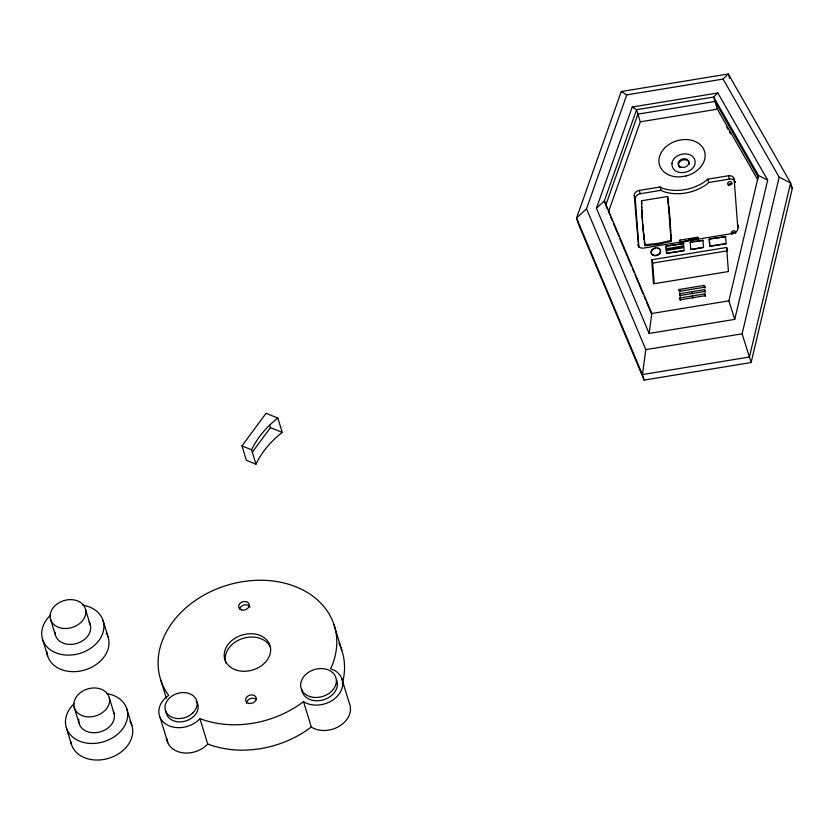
<?xml version="1.0" encoding="UTF-8"?>
<svg xmlns="http://www.w3.org/2000/svg" width="834" height="834" viewBox="0 0 834 834"><rect width="100%" height="100%" fill="white"/><g stroke="black" fill="none" stroke-linecap="round" stroke-linejoin="round"><path stroke-width="1.25" d="M679.71 240.87L680.2 241.964L697.578 239.118L697.902 237.888L697.443 237.273L680.064 240.129L680.19 242.444M667.565 196.501L670.119 219.29L671.12 241.401L658.151 244.32L645.057 245.676L642.503 222.897L641.502 200.775L667.565 196.501L667.836 197.387M671.12 241.401L667.94 198.742L668.211 199.628M729.646 78.386L728.301 73.965L723.088 79.074L626.761 94.888L586.521 208.781L645.797 349.623L642.42 374.57L644.109 380.096L751.132 362.529L792.3 188.474L790.611 182.948L728.301 73.965L621.267 91.531L576.555 218.081L578.243 223.595L644.109 380.096M649.123 333.444L651.823 313.49L604.4 200.806L636.592 109.692L713.654 97.046L717.824 92.96L767.676 180.144L734.744 319.391L649.123 333.444L596.435 208.25L632.203 107.013L717.824 92.96M734.744 319.391L728.885 300.845L758.523 175.515L713.654 97.046L717.365 109.191L757.752 179.81M751.132 362.529L742.114 333.819L779.164 177.162L723.088 79.074M607.267 208.823L605.755 205.227L637.947 114.112L715.009 101.467L758.586 177.694M608.539 211.732L640.303 121.837L636.592 109.692L632.203 107.013M698.412 239.702C695.973 234.959 680.544 246.311 679.752 240.63M679.001 289.794L679.481 291.327L704.167 287.271L704.657 286.01L704.021 285.437L679.345 289.481L679.668 291.994M241.964 445.909L266.067 413.278L277.847 418.063L282.236 432.408A90.927 70.264 -17 0 0 255.986 464.173L246.353 460.264L241.964 445.909L251.597 449.818L255.986 464.173M252.379 452.101L270.456 427.623L269.716 425.236M199.92 718.585L199.451 719.21A23.644 18.265 -17 0 1 166.654 724.59A23.644 18.265 -17 0 1 164.705 698.569L168.645 695.379L166.446 692.157A90.927 70.264 -17 0 1 242.141 581.746A90.927 70.264 -17 0 1 332.307 664.948L330.639 668.795L334.945 670.63A23.644 18.265 -17 0 1 336.894 696.651A23.644 18.265 -17 0 1 304.097 702.03L303.534 701.582L299.687 704.407A90.927 70.264 -17 0 1 204.101 720.096L199.92 718.585L207.687 743.97L211.867 745.481A90.927 70.264 -17 0 0 307.444 729.792L311.301 726.967L303.534 701.582M207.687 743.97L207.207 744.595A23.644 18.265 -17 0 1 182.239 752.727A23.644 18.265 -17 0 1 166.654 738.08M679.47 293.86L679.804 295.57L704.48 291.514L704.97 290.253L704.344 289.679L679.658 293.735L680.148 296.06M679.793 298.103L680.117 299.813L704.803 295.768L705.293 294.506L704.657 293.922L679.981 297.978L680.461 300.313M586.521 208.781L576.555 218.081L642.42 374.57L749.443 357.015L790.611 182.948L779.164 177.162M596.435 208.25L604.4 200.806L605.755 205.227M734.9 181.385A5.452 4.212 -17 0 1 735.161 182.458L734.149 179.143A5.452 4.212 -17 0 0 728.478 175.776L707.743 179.174L705.251 181.385A40.501 31.296 -17 0 1 662.79 188.348L660.038 187.004L639.292 190.413A5.452 4.212 -17 0 0 634.257 195.531L638.604 246.927M734.285 180.446A5.452 4.212 -17 0 0 729.5 179.091L708.754 182.49L706.262 184.689A40.501 31.296 -17 0 1 663.801 191.664L661.049 190.319L640.303 193.728A5.452 4.212 -17 0 0 635.268 198.846L638.844 246.728M644.786 244.8L657.88 243.434L670.849 240.515M640.303 121.837L717.365 109.191M666.001 246.124L683.619 243.58L666.001 246.124L666.627 253.473L684.141 250.596L683.515 243.257M690.166 242.162L703.01 240.4L690.166 242.162L690.792 249.512L703.531 247.417L702.906 240.067M709.202 239.035L725.611 236.689L709.202 239.035L709.828 246.384L726.133 243.705L725.507 236.366M667.315 248.574L682.368 246.103L682.671 247.104L667.627 249.575L667.315 248.574L667.45 250.325L682.493 247.854L682.368 246.103M666.522 253.14L684.141 250.596M709.734 246.051L726.133 243.705M651.698 259.781L726.622 247.479L727.634 250.794L652.709 263.085L651.698 259.781L653.491 283.831L728.416 271.54L726.622 247.479M651.823 313.49L728.885 300.845M645.797 349.623L742.114 333.819M270.456 427.623L282.236 432.408M758.523 175.515L767.676 180.144M621.267 91.531L626.761 94.888M311.301 726.967L311.853 727.425A23.644 18.265 -17 0 0 340.063 725.747A23.644 18.265 -17 0 0 349.331 703.281L341.565 677.896M791.018 186.222L792.3 188.474M726.716 127.07L727.999 129.312M729.281 131.564L730.563 133.805M608.278 211.221L609.79 214.818M610.801 217.215L612.312 220.812M613.324 223.199L618.87 236.387M619.881 238.785L631.484 266.359M632.485 268.757L634.007 272.353M635.008 274.751L643.087 293.922M644.088 296.32L645.61 299.917M646.611 302.315L651.656 314.303M728.478 175.776L729.5 179.091M707.743 179.174L708.754 182.49M703.531 247.417L690.792 249.512M697.714 237.482L698.412 239.952M697.443 237.273L698.068 238.92M704.407 285.624L705.084 287.824M704.23 285.499L704.907 287.709M704.021 285.437L704.699 287.636M704.542 289.742L705.22 291.952M688.748 238.67L689.228 240.244M704.344 289.679L705.022 291.89M704.866 293.985L705.543 296.195M704.657 293.922L705.335 296.133M668.388 202.339L668.659 203.215M680.064 240.129L680.544 241.704M679.929 240.244L680.304 241.996M668.878 207.03L669.149 207.916M669.379 212.514L669.65 213.4M669.848 218.404L670.119 219.29M660.038 187.004L661.049 190.319M692.001 291.671L692.679 293.881M692.314 295.914L692.991 298.124M670.255 224.304L670.526 225.19M670.578 229.819L670.849 230.705M670.797 234.562L671.068 235.438M670.89 238.211L671.161 239.087M679.345 289.481L680.023 291.692M679.157 289.606L679.825 291.817M679.658 293.735L680.336 295.934M679.981 297.978L680.659 300.188M657.88 243.434L658.151 244.32M639.292 190.413L640.303 193.728M641.502 200.775L641.732 203.976L641.461 203.089M641.554 206.738L641.826 207.624M641.763 211.482L642.607 221.417M642.097 216.986L642.368 217.872M634.257 195.531L635.268 198.846M642.972 228.787L644.234 239.848L643.963 238.962M643.473 234.271L643.744 235.146M644.411 242.558L645.057 245.676M334.048 624.864L341.815 650.259M160.806 680.137L166.352 698.277M160.034 717.323L167.801 742.708M103.062 620.559L108.128 637.113M126.81 708.9L131.876 725.455M85.548 609.487A18.181 14.053 -17 0 1 61.914 628.231A18.181 14.053 -17 0 1 56.42 604.504A18.181 14.053 -17 0 1 85.548 609.487L90.406 625.375M109.296 697.829A18.181 14.053 -17 0 1 85.662 716.583A18.181 14.053 -17 0 1 80.168 692.846A18.181 14.053 -17 0 1 109.296 697.829L114.154 713.716M50.374 618.661L55.232 634.549M74.122 707.013L78.98 722.901M42.576 639.365L47.642 655.92M66.324 727.707L71.38 744.272M644.38 241.047L644.682 243.434M642.774 223.773L643.243 229.663M738.351 225.159L738.549 227.755M734.149 179.143L737.829 228.318A5.452 4.212 -17 0 1 732.794 233.447L643.598 248.084A5.452 4.212 -17 0 1 637.937 244.716M709.307 239.368L709.828 246.384M666.105 246.457L666.627 253.473M652.709 263.085L654.221 283.351M641.93 209.991L642.034 212.368M660.372 250.21A4.816 3.722 -17 0 1 656.984 255.475A4.816 3.722 -17 0 1 651.208 253.025A4.816 3.722 -17 0 1 655.607 248.178M658.005 248.292A4.816 3.722 -17 0 1 659.84 249.387M728.27 185.659A2.179 1.689 -17 0 1 731.835 183.855M731.856 234.02A2.179 1.689 -17 0 1 735.744 232.967M732.043 233.968A2.179 1.689 -17 0 1 731.741 231.696A2.179 1.689 -17 0 1 734.587 230.924A2.179 1.689 -17 0 1 735.38 233.061M680.023 167.613A5.515 4.264 -17 0 1 682.483 160.065A5.515 4.264 -17 0 1 689.103 164.632M251.597 449.818A90.927 70.264 -17 0 1 277.847 418.063M338.885 643.097A90.927 70.264 -17 0 1 342.315 683.578M239.702 608.862A5.452 4.212 -17 0 1 244.633 604.869A5.452 4.212 -17 0 1 250.044 607.162M246.583 703.396A5.452 4.212 -17 0 1 250.242 698.642A5.452 4.212 -17 0 1 256.403 699.632M196.219 701.113A16.367 12.646 -17 0 1 194.103 716.031L190.934 718.606A16.367 12.646 -17 0 1 166.029 711.517M336.477 679.846A18.181 14.053 -17 0 1 322.894 699.987A18.181 14.053 -17 0 1 301.679 689.259M225.972 663.145A23.644 18.265 -17 0 1 241.839 638.761A23.644 18.265 -17 0 1 270.487 647.382M82.827 605.213A31.671 24.478 -17 0 1 100.507 638.093A31.671 24.478 -17 0 1 54.721 652.334A31.671 24.478 -17 0 1 50.415 615.284M107.607 635.664A31.671 24.478 -17 0 1 83.306 670.411A31.671 24.478 -17 0 1 46.798 651.385M106.21 632.902A31.671 24.478 -17 0 1 106.971 634.267M88.988 621.976A18.181 14.053 -17 0 1 76.759 643.452A18.181 14.053 -17 0 1 54.95 632.099M106.575 693.554A31.671 24.478 -17 0 1 124.256 726.445A31.671 24.478 -17 0 1 78.469 740.686A31.671 24.478 -17 0 1 74.163 703.635M129.958 721.254A31.671 24.478 -17 0 1 109.921 757.908A31.671 24.478 -17 0 1 70.702 741.27M113.33 711.402A18.181 14.053 -17 0 1 98.975 732.2A18.181 14.053 -17 0 1 78.761 719.189M671.985 163.391C671.422 176.725 693.575 174.619 695.139 163.099C695.702 149.755 673.549 151.861 671.985 163.391M193.092 712.716L189.912 715.291A16.367 12.646 -17 0 1 165.153 709.307A16.367 12.646 -17 0 1 185.659 692.71A16.367 12.646 -17 0 1 193.092 712.716M686.278 175.911L680.492 176.86A23.519 18.171 -17 0 1 661.821 151.611A23.519 18.171 -17 0 1 700.779 145.22A23.519 18.171 -17 0 1 686.278 175.911M728.853 184.981A2.179 1.689 -17 0 0 731.95 182.98A2.179 1.689 -17 0 0 728.635 182.041A2.179 1.689 -17 0 0 728.853 184.981M680.836 167.165A5.515 4.264 -17 0 0 688.988 162.474A5.515 4.264 -17 0 0 680.867 159.648A5.515 4.264 -17 0 0 680.836 167.165M653.668 255.225A4.816 3.722 -17 0 0 660.507 250.815A4.816 3.722 -17 0 0 653.189 248.74A4.816 3.722 -17 0 0 653.668 255.225M241.537 609.915A5.452 4.212 -17 0 0 249.293 604.921A5.452 4.212 -17 0 0 240.995 602.565A5.452 4.212 -17 0 0 241.537 609.915M248.522 703.323A5.452 4.212 -17 0 0 256.267 698.329A5.452 4.212 -17 0 0 247.969 695.973A5.452 4.212 -17 0 0 248.522 703.323M310.509 696.744A18.181 14.053 -17 0 0 336.352 680.096A18.181 14.053 -17 0 0 308.674 672.225A18.181 14.053 -17 0 0 310.509 696.744M237.023 670.338A23.644 18.265 -17 0 0 270.623 648.696A23.644 18.265 -17 0 0 234.646 638.479A23.644 18.265 -17 0 0 237.023 670.338"/></g></svg>
